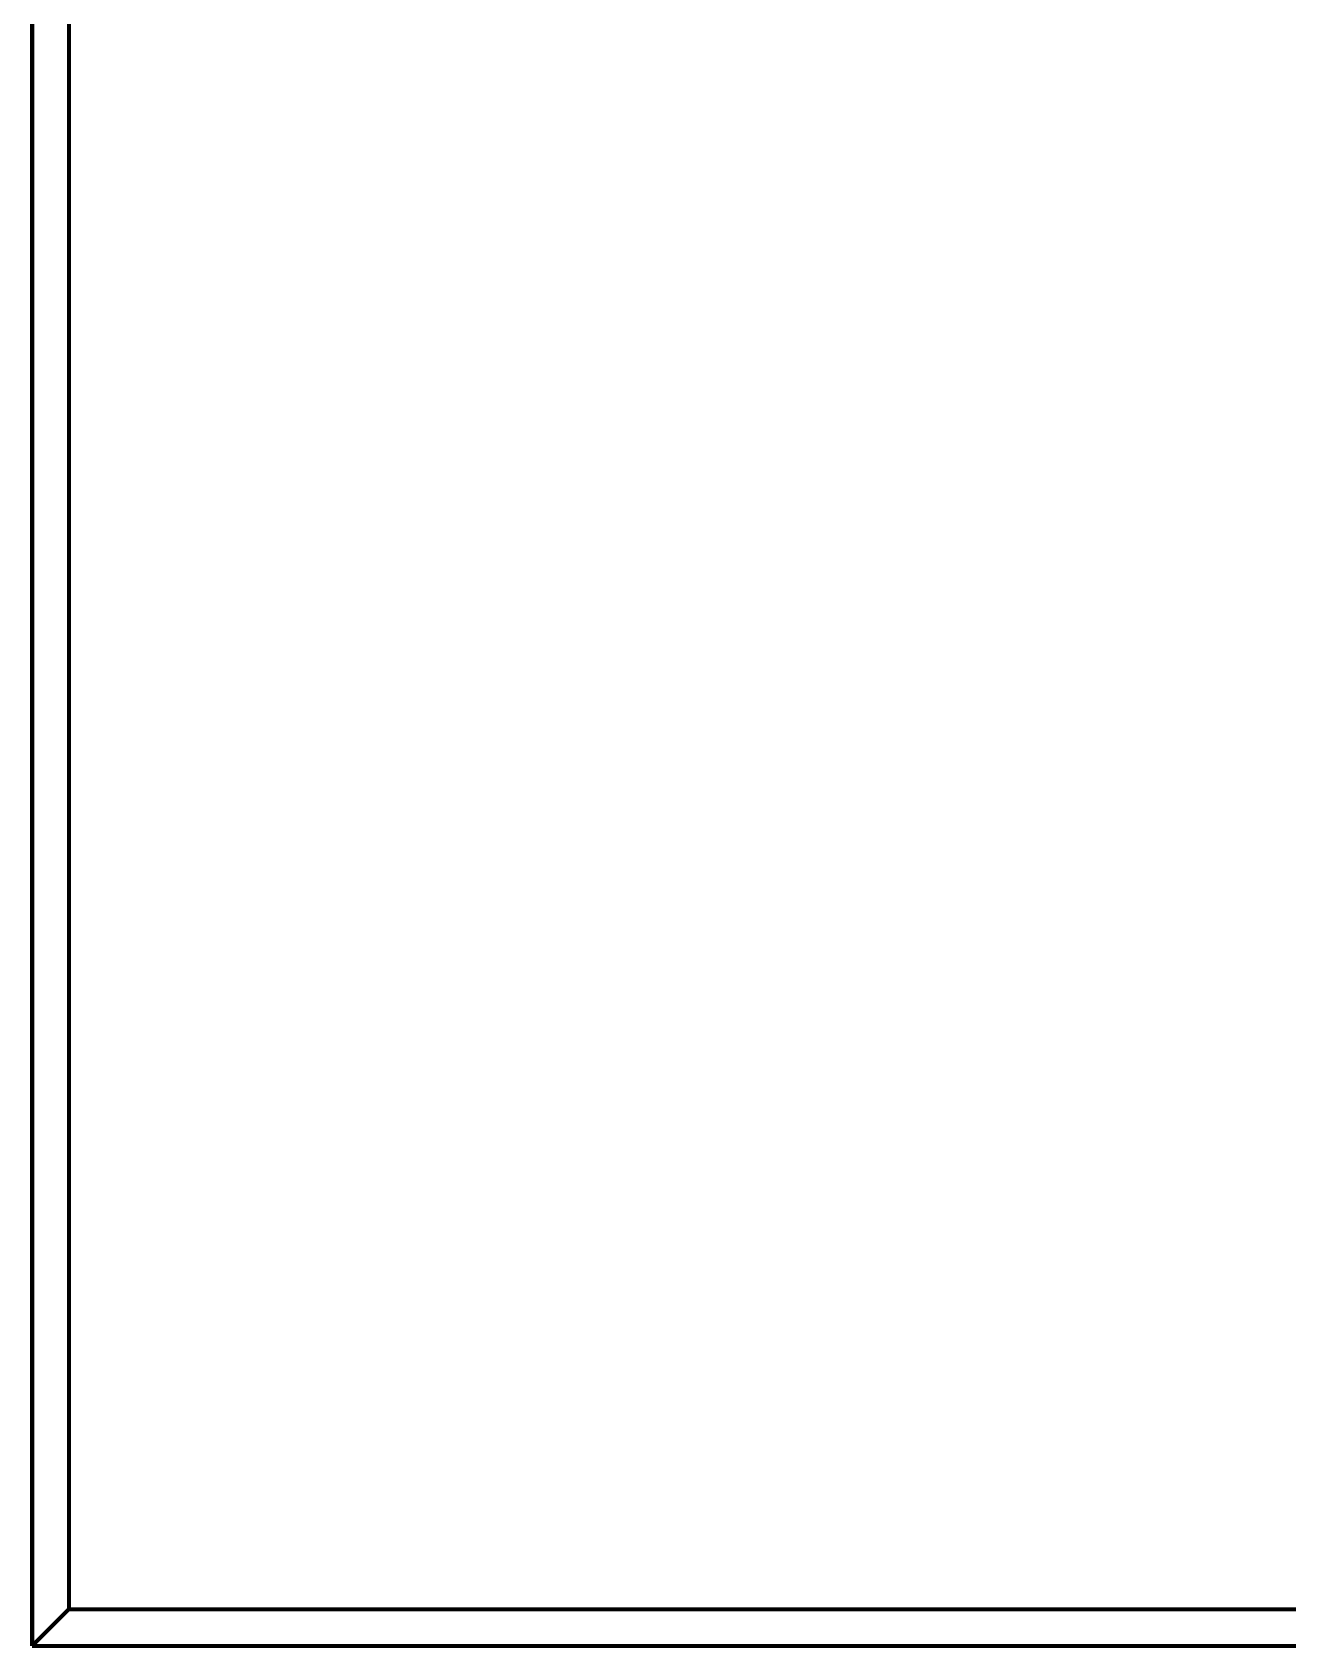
# Model space of a CAD drawing. Extents: x 594 to 813, y 174 to 240.
# Drawn here: x 712.11 to 726, y 173.79 to 191.64 of the extents above; entities that cross this region are included whole.
import ezdxf

# ---------------------------------------------------------------- set-up
doc = ezdxf.new("R2010")
doc.units = 0
doc.header["$MEASUREMENT"] = 0
doc.layers.add('UG-BORDER', color=20, linetype='CONTINUOUS', lineweight=80)

msp = doc.modelspace()

# ---------------------------------------------------------------- linework, layer by layer
at = {"layer": 'UG-BORDER'}
for p, q in [((712.113, 240.494), (712.113, 173.794)), ((712.113, 173.794), (712.518, 174.199))]:
    msp.add_line(p, q, dxfattribs=at)
at = {"layer": 'UG-BORDER', "color": 7}
for p, q in [((712.113, 173.794), (712.113, 240.494)), ((712.518, 240.09), (712.518, 174.199)), ((712.518, 174.199), (807.709, 174.199)), ((712.113, 173.794), (808.113, 173.794))]:
    msp.add_line(p, q, dxfattribs=at)

doc.saveas('drawing.dxf')
